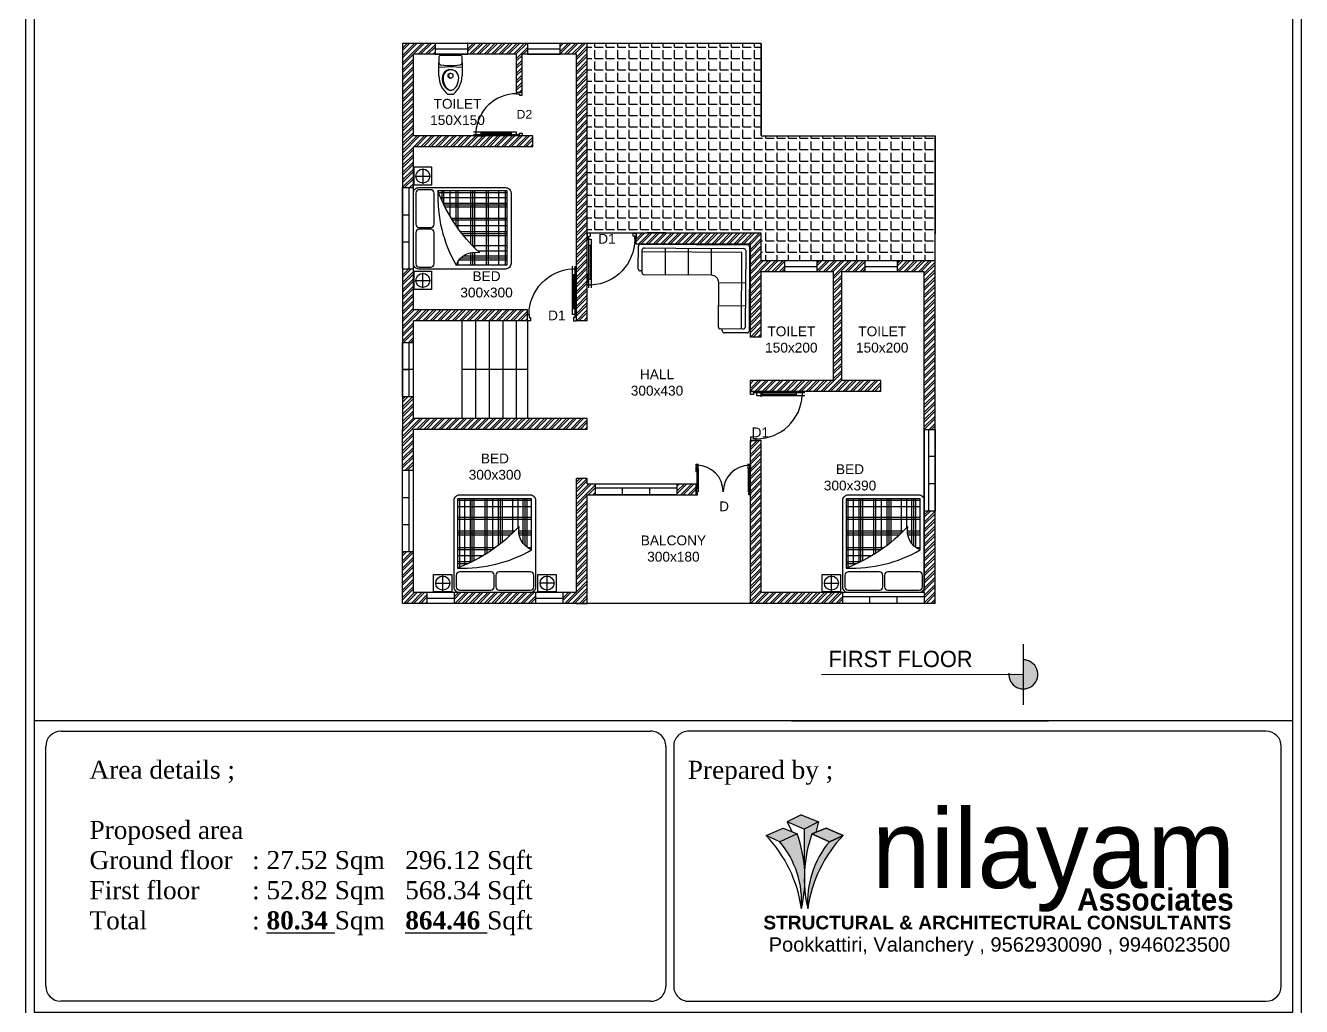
# Model space of a CAD drawing. Header units: millimetres. Extents: x 3220 to 17771, y -3925 to 7376.
# Drawn here: x 14459 to 16807, y 4082 to 5886 of the extents above; entities that cross this region are included whole.
import ezdxf

# ---------------------------------------------------------------- set-up
doc = ezdxf.new("R2010")
doc.units = ezdxf.units.MM
doc.header["$LTSCALE"] = 2
doc.layers.add('NETMANH', color=44, linetype='Continuous')
doc.layers.add('PLAN', color=10, linetype='Continuous')

# ---------------------------------------------------------------- blocks, each defined once
blk = doc.blocks.new('mb-di800')
blk.add_line((25, 850), (-8, 850))
for points in [[(25, 893), (25, 850)], [(25, 750), (65, 750), (65, 850), (25, 850), (25, 750)], [(65, 850), (65, 893)], [(25, 806), (3, 806), (3, 677)], [(25, 785), (8, 785), (8, 677), (3, 677)], [(25, 763), (25, 187)], [(65, 200), (65, 777)], [(65, 200), (25, 200), (25, 100), (65, 100), (65, 200)]]:
    blk.add_lwpolyline(points)
for points in [[(0, 0), (0, 100), (25, 100), (25, 50), (50, 50), (50, 0)], [(800, 0), (800, 100), (775, 100), (775, 50), (750, 50), (750, 0)]]:
    blk.add_lwpolyline(points, close=True)
at = {"layer": 'NETMANH', "linetype": 'Continuous'}
blk.add_line((45, 200), (45, 750), dxfattribs=at)
blk.add_arc((25, 100), 750, 0, 86.9428, dxfattribs=at)
blk = doc.blocks.new('mb-di2-1800')
for p, q in [((25, 975), (-25, 975)), ((25, 975), (25, 1025)), ((25, 924), (25, 896)), ((75, 975), (75, 1025)), ((75, 855), (75, 220)), ((1725, 975), (1725, 1025)), ((1725, 855), (1725, 220)), ((1775, 975), (1775, 1025)), ((1775, 975), (1825, 975)), ((1775, 924), (1775, 896))]:
    blk.add_line(p, q)
for points in [[(25, 924), (-3, 924), (-3, 755)], [(25, 896), (2, 896), (2, 755), (-3, 755)], [(25, 855), (75, 855), (75, 975), (25, 975), (25, 855)], [(25, 878), (25, 220)], [(1775, 855), (1725, 855), (1725, 975), (1775, 975), (1775, 855)], [(1775, 924), (1803, 924), (1803, 755)], [(1775, 896), (1798, 896), (1798, 755), (1803, 755)], [(1775, 878), (1775, 220)], [(25, 220), (75, 220), (75, 100), (25, 100), (25, 220)], [(1775, 220), (1725, 220), (1725, 100), (1775, 100), (1775, 220)]]:
    blk.add_lwpolyline(points)
for points in [[(50, 0), (50, 50), (25, 50), (25, 100), (0, 100), (0, 0)], [(1750, 0), (1750, 50), (1775, 50), (1775, 100), (1800, 100), (1800, 0)]]:
    blk.add_lwpolyline(points, close=True)
at = {"layer": 'NETMANH', "linetype": 'Continuous'}
for p, q in [((50, 220), (50, 855)), ((1750, 220), (1750, 855))]:
    blk.add_line(p, q, dxfattribs=at)
at = {"layer": 'NETMANH'}
for centre, start, end in [((25, 100), 0, 90), ((1775, 100), 90, 180)]:
    blk.add_arc(centre, 875, start, end, dxfattribs=at)
blk = doc.blocks.new('bo salon20')
for p, q in [((-3210, 1819), (-3210, 2487)), ((-3154, 2542), (-1096, 2542)), ((-3099, 1708), (-3099, 2376)), ((-3043, 2431), (-1207, 2431)), ((-1541, 2542), (-39, 2542)), ((-1541, 2431), (-151, 2431)), ((-95, 2376), (-95, 151)), ((16, 2487), (16, 39)), ((-3099, 1764), (-3154, 1764)), ((-1096, 1652), (-3043, 1652)), ((-874, 151), (-874, 1430)), ((-151, 95), (-818, 95)), ((-762, 39), (-762, 95)), ((-39, -16), (-707, -16))]:
    blk.add_line(p, q)
for centre, radius, start, end in [((-3154, 2487), 55.6, 90, 180), ((-3043, 2376), 55.6, 90, 180), ((-151, 2376), 55.6, 0, 90), ((-39, 2487), 55.6, 0, 90), ((-3154, 1819), 55.6, 180, 270), ((-3043, 1708), 55.6, 180, 270), ((-1096, 1430), 223, 0, 90), ((-818, 151), 55.6, 180, 270), ((-707, 39), 55.6, 180, 270), ((-151, 151), 55.6, 270, 0), ((-39, 39), 55.6, 270, 0)]:
    blk.add_arc(centre, radius, start, end)
at = {"layer": 'NETMANH'}
for p, q in [((-206, 2320), (-3099, 2320)), ((-2431, 2431), (-2431, 1652)), ((-1764, 2431), (-1764, 1652)), ((-1096, 2431), (-1096, 1652)), ((-206, 95), (-206, 2320)), ((-95, 1430), (-874, 1430)), ((-95, 762), (-874, 762))]:
    blk.add_line(p, q, dxfattribs=at)
blk = doc.blocks.new('nilayan new')
h = blk.add_hatch(color=256)
h.set_gradient(color1=(13, 97, 231), color2=(163, 196, 250), one_color=1, tint=0.81, name='HEMISPHERICAL')
h.paths.add_polyline_path([(-542.848, 296.148), (-543.052, 296.23), (-543.218, 296.149), (-543.018, 296.064)])
h.paths.add_polyline_path([(-543.016, 295.622, -0.006631), (-543.013, 295.58, -0.069334), (-542.927, 296.007), (-542.882, 296.026), (-542.848, 296.148), (-543.018, 296.064)])
h = blk.add_hatch(color=256)
h.set_gradient(color1=(171, 171, 160), color2=(233, 233, 231), one_color=1, tint=0.91)
h.paths.add_polyline_path([(-543.265, 296.076), (-543.464, 295.991), (-543.303, 295.916), (-543.099, 296.007)])
h.paths.add_polyline_path([(-543.099, 296.007), (-543.303, 295.916, -0.197043), (-543.05, 295.133, 0.041266), (-543.013, 295.39, -0.030102), (-543.013, 295.58, 0.069334)])
h.paths.add_polyline_path([(-542.927, 296.007), (-542.722, 295.916), (-542.561, 295.991), (-542.76, 296.076)])
h.paths.add_polyline_path([(-542.561, 295.991), (-542.722, 295.916, 0.197043), (-542.976, 295.133, -0.158169)])
for p, q in [((-543.052, 296.23), (-543.218, 296.149)), ((-543.018, 296.064), (-543.218, 296.149)), ((-543.218, 296.149), (-543.163, 296.034)), ((-543.052, 296.23), (-542.848, 296.148)), ((-542.848, 296.148), (-543.018, 296.064)), ((-542.848, 296.148), (-542.882, 296.026)), ((-543.464, 295.991), (-543.265, 296.076)), ((-543.303, 295.916), (-543.464, 295.991)), ((-543.099, 296.007), (-543.303, 295.916)), ((-543.265, 296.076), (-543.099, 296.007)), ((-543.018, 296.064), (-543.016, 295.622)), ((-542.76, 296.076), (-542.927, 296.007)), ((-542.927, 296.007), (-542.722, 295.916)), ((-542.561, 295.991), (-542.76, 296.076)), ((-542.722, 295.916), (-542.561, 295.991))]:
    blk.add_line(p, q)
for points in [[(-543.265, 296.076), (-543.099, 296.007), (-543.303, 295.916), (-543.464, 295.991), (-543.265, 296.076)], [(-542.76, 296.076), (-542.561, 295.991), (-542.722, 295.916), (-542.927, 296.007), (-542.76, 296.076)]]:
    blk.add_lwpolyline(points)
for centre, radius, start, end in [((-544.579, 294.922), 1.544, 7.8259, 43.7778), ((-544.588, 295.485), 1.579, 347.0994, 19.3132), ((-541.437, 295.485), 1.579, 160.6868, 192.9006), ((-541.446, 294.922), 1.544, 136.2222, 172.1741), ((-544.132, 295.215), 1.085, 355.6446, 40.2323), ((-541.893, 295.215), 1.085, 139.7677, 184.3554)]:
    blk.add_arc(centre, radius, start, end)
at = {"attachment_point": 1}
for s, width, insert, char_height in [('{\\fBauhaus|b0|i0|c0|p2;\\C5;nilayam}', 18.84828, (-542.225, 296.297), 0.92248), ('{\\fArial|b0|i0|c0|p34;Pookkattiri, Valanchery , 9562930090 , 9946023500}', 13.33237, (-543.433, 294.798), 0.168)]:
    blk.add_mtext_dynamic_manual_height_columns(s, width=width, gutter_width=1, heights=[0], dxfattribs=dict(at, insert=insert, char_height=char_height))
for s, insert, char_height, width in [('{\\fBauhaus|b1|i0|c0|p2;Associates}', (-539.823, 295.37), 0.25945, 11.05359), ('{\\fArial Greek|b1|i0|c0|p34;STRUCTURAL & ARCHITECTURAL CONSULTANTS}', (-543.495, 295.051), 0.16, 15.33754)]:
    blk.add_mtext(s, dxfattribs=dict(at, insert=insert, char_height=char_height, width=width))
blk = doc.blocks.new('g.doi1750x2100')
at = {"color": 44}
for p, q in [((-1285, -204), (-958, -204)), ((-1121, -40), (-1121, -367)), ((1285, -204), (958, -204)), ((1121, -40), (1121, -367)), ((764, -2018), (764, -542)), ((214, -2018), (214, -817)), ((253, -793), (803, -793)), ((451, -2018), (451, -683)), ((494, -2018), (494, -658)), ((494, -658), (803, -658)), ((530, -2018), (530, -645)), ((591, -616), (803, -616)), ((654, -2018), (654, -588)), ((-785, -964), (-706, -964)), ((-687, -2018), (-687, -977)), ((-645, -2018), (-645, -1013)), ((-602, -2018), (-602, -1062)), ((-159, -2018), (-159, -1081)), ((-116, -2018), (-116, -1047)), ((-74, -2018), (-74, -1014)), ((-5, -964), (803, -964)), ((51, -2018), (51, -921)), ((51, -921), (803, -921)), ((175, -2018), (175, -842)), ((-785, -1233), (-523, -1233)), ((-785, -1276), (-516, -1276)), ((-785, -1322), (-513, -1322)), ((-426, -1322), (803, -1322)), ((-379, -2018), (-379, -1276)), ((-379, -1276), (803, -1276)), ((-334, -1233), (803, -1233)), ((-785, -1574), (803, -1574)), ((-785, -1617), (803, -1617)), ((-492, -2018), (-492, -1390)), ((-785, -1840), (803, -1840)), ((-785, -1982), (803, -1982))]:
    blk.add_line(p, q, dxfattribs=at)
blk.add_line((-785, -921), (-784, -921))
for points in [[(-875, -117, -0.414214), (-758, 0), (758, 0, -0.414214), (875, -117), (875, -1983, -0.414214), (758, -2100), (-758, -2100, -0.414214), (-875, -1983)], [(-764, -52, 0.414214), (-835, -123), (-835, -373, 0.414214), (-764, -444), (-92, -444, 0.414214), (-21, -373), (-21, -123, 0.414214), (-92, -52)], [(86, -52, 0.414214), (15, -123), (15, -373, 0.414214), (86, -444), (758, -444, 0.414214), (829, -373), (829, -123, 0.414214), (758, -52)], [(-790, -919, -0.366781), (-523, -1423, -0.115738), (804, -527, 0.1416)]]:
    blk.add_lwpolyline(points, format="xyb", close=True)
for points in [[(-1318, -17), (-924, -17), (-924, -390), (-1318, -390)], [(924, -17), (1318, -17), (1318, -390), (924, -390)]]:
    blk.add_lwpolyline(points, close=True)
blk.add_lwpolyline([(-785, -916), (-785, -2018), (803, -2018), (803, -526)])
for centre in [(-1121, -204), (1121, -204)]:
    blk.add_circle(centre, 151)

msp = doc.modelspace()

# ---------------------------------------------------------------- hatches: boundary and pattern name
at = {"true_color": 0xf8991e}
h = msp.add_hatch(dxfattribs=at)
h.set_pattern_fill('ANSI32', color=30)
h.paths.add_polyline_path([(15382.7, 5363.2), (15172.7, 5363.2), (15172.7, 5438.2), (15152.7, 5438.2), (15152.7, 5303.2), (15172.7, 5303.2), (15172.7, 5343.2), (15382.7, 5343.2), (15382.7, 5354.4)])
h.paths.add_polyline_path([(15172.7, 5663.2), (15392.7, 5663.2), (15392.7, 5683.2), (15362.7, 5683.2), (15172.7, 5683.2), (15172.7, 5833.2), (15212.7, 5833.2), (15212.7, 5853.2), (15152.7, 5853.2), (15152.7, 5588.2), (15172.7, 5588.2)])
h.paths.add_polyline_path([(15382.7, 5853.2), (15272.7, 5853.2), (15272.7, 5833.2), (15362.7, 5833.2), (15362.7, 5763.2), (15372.7, 5763.2), (15372.7, 5833.2), (15382.7, 5833.2)], flags=17)
h.paths.add_polyline_path([(15855.7, 5453.2), (15812.7, 5453.2), (15812.7, 5504.2), (15582.7, 5504.2), (15582.7, 5492.9), (15582.7, 5484.2), (15792.7, 5484.2), (15792.7, 5374.2), (15792.7, 5313.2), (15812.7, 5313.2), (15812.7, 5373.2), (15812.7, 5433.2), (15855.7, 5433.2)])
h.paths.add_polyline_path([(16003.1, 5453.2), (15915.7, 5453.2), (15915.7, 5433.2), (15945.2, 5433.2), (15945.2, 5233.2), (15792.7, 5233.2), (15792.7, 5213.2), (15803.9, 5213.2), (16032.7, 5213.2), (16032.7, 5233.2), (15960.2, 5233.2), (15960.2, 5433.2), (16003.1, 5433.2)])
h.paths.add_polyline_path([(16132.7, 5453.2), (16063.1, 5453.2), (16063.1, 5433.2), (16112.7, 5433.2), (16112.7, 5253.2), (16112.7, 5203.2), (16112.7, 5143.2), (16132.7, 5143.2)])
h.paths.add_polyline_path([(16132.7, 4993.2), (16112.7, 4993.2), (16112.7, 4843.2), (16112.7, 4823.2), (16132.7, 4823.2)])
h.paths.add_polyline_path([(15962.7, 4843.2), (15812.7, 4843.2), (15812.7, 5123.2), (15792.7, 5123.2), (15792.7, 5074.5), (15792.9, 5074.5), (15792.9, 5065.1), (15792.7, 5043.2), (15792.7, 5023.2), (15792.7, 4823.2), (15962.7, 4823.2)])
h.paths.add_polyline_path([(15492.7, 4843.2), (15492.7, 5053.2), (15472.7, 5053.2), (15472.7, 4843.2), (15447.7, 4843.2), (15447.7, 4823.2), (15492.7, 4823.2)])
h.paths.add_polyline_path([(15197.7, 4843.2), (15172.7, 4843.2), (15172.7, 4918.2), (15152.7, 4918.2), (15152.7, 4823.2), (15197.7, 4823.2)])
h.paths.add_polyline_path([(15397.7, 4843.2), (15247.7, 4843.2), (15247.7, 4823.2), (15397.7, 4823.2)])
h.paths.add_polyline_path([(15172.7, 5143.2), (15492.7, 5143.2), (15492.7, 5163.2), (15172.7, 5163.2), (15172.7, 5203.2), (15152.7, 5203.2), (15152.7, 5143.2), (15152.7, 5068.2), (15172.7, 5068.2)])
h.paths.add_polyline_path([(15492.7, 5853.2), (15442.7, 5853.2), (15442.7, 5833.2), (15472.7, 5833.2), (15472.7, 5683.2), (15472.7, 5663.2), (15472.7, 5343.2), (15492.7, 5343.2), (15492.7, 5503.2), (15492.7, 5504.2)])
h.paths.add_polyline_path([(15692.7, 5043.2), (15657.7, 5043.2), (15657.7, 5023.2), (15692.7, 5023.2), (15692.7, 5028.7)])
h.paths.add_polyline_path([(15507.7, 5043.2), (15492.7, 5043.2), (15492.7, 5023.2), (15507.7, 5023.2)])
h.paths.add_polyline_path([(15357, 5706.1), (15393.5, 5706.1), (15393.5, 5739.1), (15357, 5739.1)], flags=9)
h.paths.add_polyline_path([(15270.1, 5041), (15375.5, 5041), (15375.5, 5108.2), (15270.1, 5108.2)], flags=9)
h.paths.add_polyline_path([(15981.7, 5274.5), (16087.2, 5274.5), (16087.2, 5341.7), (15981.7, 5341.7)], flags=9)
h.paths.add_polyline_path([(15928.8, 4698.7), (16253.8, 4698.7), (16253.8, 4743.7), (15928.8, 4743.7)], flags=9)
h.paths.add_polyline_path([(15912.2, 6012.5), (16277.2, 6012.5), (16277.2, 6057.5), (15912.2, 6057.5)], flags=9)
h.paths.add_polyline_path([(15668.4, 4480.8), (15946.7, 4480.8), (15946.7, 4551.8), (15668.4, 4551.8)], flags=25)
h.paths.add_polyline_path([(15668.4, 4480.8), (15946.7, 4480.8), (15946.7, 4551.8), (15668.4, 4551.8)], flags=25)
h.paths.add_polyline_path([(15517.1, 7158.2), (15558.3, 7158.2), (15558.3, 7195.2), (15517.1, 7195.2)], flags=9)
h.paths.add_polyline_path([(15194.4, 6994.4), (15231, 6994.4), (15231, 7027.3), (15194.4, 7027.3)], flags=9)
h.paths.add_polyline_path([(15509.5, 7064), (15546, 7064), (15546, 7097), (15509.5, 7097)], flags=9)
h.paths.add_polyline_path([(15198.3, 5693), (15308, 5693), (15308, 5760.1), (15198.3, 5760.1)], flags=25)
h.paths.add_polyline_path([(15585.7, 4890), (15714.9, 4890), (15714.9, 4957.1), (15585.7, 4957.1)], flags=9)
h.paths.add_polyline_path([(15568.3, 5195.7), (15673.8, 5195.7), (15673.8, 5262.9), (15568.3, 5262.9)], flags=9)
h.paths.add_polyline_path([(15814.5, 5274.5), (15920, 5274.5), (15920, 5341.7), (15814.5, 5341.7)], flags=25)
h.paths.add_polyline_path([(15923.3, 5021.2), (16028.8, 5021.2), (16028.8, 5088.4), (15923.3, 5088.4)], flags=9)
h.paths.add_polyline_path([(15254.7, 5376.2), (15360.2, 5376.2), (15360.2, 5443.4), (15254.7, 5443.4)], flags=9)
h.paths.add_polyline_path([(15198.3, 7042.5), (15308, 7042.5), (15308, 7109.7), (15198.3, 7109.7)], flags=9)
h.paths.add_polyline_path([(15358.3, 7063.2), (15468, 7063.2), (15468, 7130.4), (15358.3, 7130.4)], flags=9)
h.paths.add_polyline_path([(15586.4, 6988.6), (15705.7, 6988.6), (15705.7, 7055.8), (15586.4, 7055.8)], flags=9)
h.paths.add_polyline_path([(15294.2, 6898.1), (15403.8, 6898.1), (15403.8, 6965.3), (15294.2, 6965.3)], flags=9)
h.paths.add_polyline_path([(15272.7, 6293.2), (15378.2, 6293.2), (15378.2, 6360.4), (15272.7, 6360.4)], flags=9)
h.paths.add_polyline_path([(15750.6, 6213.5), (15858.8, 6213.5), (15858.8, 6280.6), (15750.6, 6280.6)], flags=9)
h.paths.add_polyline_path([(15545.8, 6709), (15735, 6709), (15735, 6776.2), (15545.8, 6776.2)], flags=9)
h.paths.add_polyline_path([(15923.5, 6824.9), (16028.9, 6824.9), (16028.9, 6892.1), (15923.5, 6892.1)], flags=9)
h.paths.add_polyline_path([(15839.3, 6504.5), (16024.4, 6504.5), (16024.4, 6571.6), (15839.3, 6571.6)], flags=9)
h.paths.add_polyline_path([(15728.7, 4983), (15755.9, 4983), (15755.9, 5020.1), (15728.7, 5020.1)], flags=9)
h.paths.add_polyline_path([(15844, 6331.2), (15871.2, 6331.2), (15871.2, 6368.3), (15844, 6368.3)], flags=9)
h.paths.add_polyline_path([(15524, 6331.2), (15551.2, 6331.2), (15551.2, 6368.3), (15524, 6368.3)], flags=9)
h.paths.add_polyline_path([(15512.9, 5475.1), (15554, 5475.1), (15554, 5512.2), (15512.9, 5512.2)], flags=9)
h.paths.add_polyline_path([(15788.5, 5119), (15829.7, 5119), (15829.7, 5156.1), (15788.5, 5156.1)], flags=9)
h.paths.add_polyline_path([(15414, 5334.1), (15455.2, 5334.1), (15455.2, 5371.2), (15414, 5371.2)], flags=9)
h.paths.add_polyline_path([(15479.7, 6732.2), (15520.8, 6732.2), (15520.8, 6769.3), (15479.7, 6769.3)], flags=9)
h.paths.add_polyline_path([(15414, 6471.1), (15455.2, 6471.1), (15455.2, 6508.2), (15414, 6508.2)], flags=9)
h.paths.add_polyline_path([(14566.9, 4200.7), (15385.3, 4200.7), (15385.3, 4552), (14566.9, 4552)], flags=9)
h = msp.add_hatch(dxfattribs=at)
h.set_pattern_fill('ANSI32', color=30)
h.set_pattern_definition([(45, (4445.67, 0), (-6.735192, 6.735192), []), (45, (4450.16, 0), (-6.735192, 6.735192), [])])
h.paths.add_polyline_path([(15247.7, 6179.8), (15172.7, 6179.8), (15172.7, 6254.8), (15152.7, 6254.8), (15152.7, 6159.8), (15247.7, 6159.8)])
h.paths.add_polyline_path([(15492.7, 6359.8), (15492.7, 6499.8), (15472.7, 6499.8), (15472.7, 6179.8), (15397.7, 6179.8), (15397.7, 6159.8), (15492.7, 6159.8)])
h.paths.add_polyline_path([(16132.7, 6458.6), (16112.7, 6458.6), (16112.7, 6379.8), (16097.7, 6379.8), (16097.7, 6359.8), (16132.7, 6359.8)])
h.paths.add_polyline_path([(15947.7, 6379.8), (15912.7, 6379.8), (15912.7, 6359.8), (15947.7, 6359.8)])
h.paths.add_polyline_path([(15812.7, 6379.8), (15812.7, 6401.7), (15812.5, 6401.7), (15812.5, 6411.1), (15812.7, 6451.2), (15792.7, 6451.2), (15792.7, 6379.8), (15777.7, 6379.8), (15777.7, 6359.8), (15812.7, 6359.8), (15812.7, 6365.3)])
h.paths.add_polyline_path([(15812.7, 6571.2), (15792.8, 6571.2), (15792.7, 6560.9), (15792.7, 6551.2), (15812.7, 6551.2)])
h.paths.add_polyline_path([(15812.7, 6541.2), (15792.7, 6541.2), (15792.7, 6521.2), (15812.7, 6521.2)])
h.paths.add_polyline_path([(15812.7, 6511.2), (15792.7, 6511.2), (15792.7, 6491.2), (15812.7, 6491.2)])
h.paths.add_polyline_path([(15812.7, 6699.8), (15792.7, 6699.8), (15792.7, 6599.8), (15792.7, 6581.2), (15812.7, 6581.2), (15812.7, 6599.8)])
h.paths.add_polyline_path([(16132.7, 7019.8), (15812.7, 7019.8), (15792.7, 7019.8), (15792.7, 6940.8), (15812.7, 6940.8), (15812.7, 6999.8), (15834.7, 6999.8), (15837.1, 7000, -0.045361), (15840.2, 7000.3, -0.060721), (15844.3, 6999.8), (16112.7, 6999.8), (16112.7, 6699.8), (15912.7, 6699.8), (15912.7, 6679.8), (16112.7, 6679.8), (16112.7, 6608.6), (16132.7, 6608.6)])
h.paths.add_polyline_path([(15812.7, 6481.2), (15792.7, 6481.2), (15792.7, 6461.2), (15812.7, 6461.2)])
h.paths.add_polyline_path([(15492.7, 7019.8), (15482.7, 7019.8), (15482.7, 7022.3), (15472.7, 7022.3), (15416.4, 7022.3), (15414.2, 7022.3), (15414.2, 7020.6), (15425, 7020.6), (15472.7, 7019.8), (15332.7, 7019.8), (15332.7, 7169.8), (15382.7, 7169.8), (15382.7, 7189.8), (15272.7, 7189.8), (15272.7, 7169.8), (15312.7, 7169.8), (15312.7, 7019.8), (15252.7, 7019.8), (15252.7, 6999.8), (15472.7, 6999.8), (15472.7, 6789.8), (15492.7, 6789.8), (15492.7, 6819.8), (15812.7, 6819.8), (15812.7, 6840.8), (15492.7, 6840.8)])
h.paths.add_polyline_path([(15212.7, 7189.8), (15152.7, 7189.8), (15152.7, 6924.8), (15172.7, 6924.8), (15172.7, 6999.8), (15172.7, 7009.8), (15172.7, 7169.8), (15212.7, 7169.8)])
h.paths.add_polyline_path([(15492.7, 7169.8), (15492.7, 7189.8), (15442.7, 7189.8), (15442.7, 7169.8), (15472.7, 7169.8), (15472.7, 7099.8), (15492.7, 7099.8)], flags=17)
h.paths.add_polyline_path([(15492.7, 6699.8), (15481.4, 6699.8), (15172.7, 6699.8), (15172.7, 6774.8), (15152.7, 6774.8), (15152.7, 6639.8), (15172.7, 6639.8), (15172.7, 6679.8), (15492.7, 6679.8)])
h.paths.add_polyline_path([(15172.7, 6479.8), (15382.7, 6479.8), (15382.7, 6499.8), (15172.7, 6499.8), (15172.7, 6539.8), (15152.7, 6539.8), (15152.7, 6404.8), (15172.7, 6404.8)])
h.paths.add_polyline_path([(15517.1, 7158.2), (15558.3, 7158.2), (15558.3, 7195.2), (15517.1, 7195.2)], flags=9)
h.paths.add_polyline_path([(15194.4, 6994.4), (15231, 6994.4), (15231, 7027.3), (15194.4, 7027.3)], flags=9)
h.paths.add_polyline_path([(15509.5, 7064), (15546, 7064), (15546, 7097), (15509.5, 7097)], flags=25)
h.paths.add_polyline_path([(15492.8, 5770.8), (15529.4, 5770.8), (15529.4, 5803.8), (15492.8, 5803.8)], flags=9)
h.paths.add_polyline_path([(15206.1, 5657.8), (15242.7, 5657.8), (15242.7, 5690.7), (15206.1, 5690.7)], flags=9)
h.paths.add_polyline_path([(15210, 5693), (15319.7, 5693), (15319.7, 5760.1), (15210, 5760.1)], flags=9)
h.paths.add_polyline_path([(15370, 5693), (15479.7, 5693), (15479.7, 5760.1), (15370, 5760.1)], flags=9)
h.paths.add_polyline_path([(15597.4, 4890), (15726.6, 4890), (15726.6, 4957.1), (15597.4, 4957.1)], flags=9)
h.paths.add_polyline_path([(15580, 5195.7), (15685.5, 5195.7), (15685.5, 5262.9), (15580, 5262.9)], flags=9)
h.paths.add_polyline_path([(15826.2, 5244.5), (15931.7, 5244.5), (15931.7, 5311.7), (15826.2, 5311.7)], flags=9)
h.paths.add_polyline_path([(15935, 5021.2), (16040.5, 5021.2), (16040.5, 5088.4), (15935, 5088.4)], flags=9)
h.paths.add_polyline_path([(15605.8, 5535.3), (15711.3, 5535.3), (15711.3, 5602.5), (15605.8, 5602.5)], flags=9)
h.paths.add_polyline_path([(15266.4, 5376.2), (15371.8, 5376.2), (15371.8, 5443.4), (15266.4, 5443.4)], flags=9)
h.paths.add_polyline_path([(15198.3, 7042.5), (15308, 7042.5), (15308, 7109.7), (15198.3, 7109.7)], flags=9)
h.paths.add_polyline_path([(15358.3, 7063.2), (15468, 7063.2), (15468, 7130.4), (15358.3, 7130.4)], flags=25)
h.paths.add_polyline_path([(15586.4, 6988.6), (15705.7, 6988.6), (15705.7, 7055.8), (15586.4, 7055.8)], flags=25)
h.paths.add_polyline_path([(15294.2, 6898.1), (15403.8, 6898.1), (15403.8, 6965.3), (15294.2, 6965.3)], flags=25)
h.paths.add_polyline_path([(15272.7, 6293.2), (15378.2, 6293.2), (15378.2, 6360.4), (15272.7, 6360.4)], flags=9)
h.paths.add_polyline_path([(15750.6, 6213.5), (15858.8, 6213.5), (15858.8, 6280.6), (15750.6, 6280.6)], flags=9)
h.paths.add_polyline_path([(15545.8, 6709), (15735, 6709), (15735, 6776.2), (15545.8, 6776.2)], flags=9)
h.paths.add_polyline_path([(15923.5, 6824.9), (16028.9, 6824.9), (16028.9, 6892.1), (15923.5, 6892.1)], flags=25)
h.paths.add_polyline_path([(15839.3, 6504.5), (16024.4, 6504.5), (16024.4, 6571.6), (15839.3, 6571.6)], flags=9)
h.paths.add_polyline_path([(15740.4, 4983), (15767.6, 4983), (15767.6, 5020.1), (15740.4, 5020.1)], flags=9)
h.paths.add_polyline_path([(15844, 6331.2), (15871.2, 6331.2), (15871.2, 6368.3), (15844, 6368.3)], flags=9)
h.paths.add_polyline_path([(15524, 6331.2), (15551.2, 6331.2), (15551.2, 6368.3), (15524, 6368.3)], flags=9)
h.paths.add_polyline_path([(15524.6, 5464.1), (15565.7, 5464.1), (15565.7, 5501.2), (15524.6, 5501.2)], flags=9)
h.paths.add_polyline_path([(15800.2, 5119), (15841.4, 5119), (15841.4, 5156.1), (15800.2, 5156.1)], flags=9)
h.paths.add_polyline_path([(15425.7, 5334.1), (15466.9, 5334.1), (15466.9, 5371.2), (15425.7, 5371.2)], flags=9)
h.paths.add_polyline_path([(15479.7, 6732.2), (15520.8, 6732.2), (15520.8, 6769.3), (15479.7, 6769.3)], flags=9)
h.paths.add_polyline_path([(15414, 6471.1), (15455.2, 6471.1), (15455.2, 6508.2), (15414, 6508.2)], flags=9)
h.paths.add_polyline_path([(15610.8, 4457.5), (15945, 4457.5), (15945, 4542.7), (15610.8, 4542.7)], flags=25)
h.paths.add_polyline_path([(15610.8, 4457.5), (15945, 4457.5), (15945, 4542.7), (15610.8, 4542.7)], flags=25)
at = {"true_color": 0xffffff}
h = msp.add_hatch(dxfattribs=at)
h.set_pattern_fill('ANGLE', scale=3)
h.set_pattern_definition([(0, (0, 0), (0, 20.955), [15.24, -5.715]), (90, (0, 0), (-20.955, 1e-15), [15.24, -5.715])])
h.paths.add_polyline_path([(16132.7, 5683.2), (15812.7, 5683.2), (15812.7, 5853.2), (15492.7, 5853.2), (15492.7, 5504.2), (15812.7, 5504.2), (15812.7, 5503.2), (15812.7, 5453.2), (16132.7, 5453.2)])
h.paths.add_polyline_path([(15481.1, 5770.8), (15517.7, 5770.8), (15517.7, 5803.8), (15481.1, 5803.8)], flags=9)
h = msp.add_hatch(color=256)
h.dxf.hatch_style = 1
h.paths.add_polyline_path([(16294.8, 4719.6), (16294.8, 4694.3), (16321.5, 4694.3, 0.397337)])
h.paths.add_polyline_path([(16321.6, 4692.8, 0.014491), (16321.5, 4694.3), (16294.8, 4694.3), (16294.8, 4666, 0.414214)])
h.paths.add_polyline_path([(16294.8, 4694.3), (16268.1, 4694.3, 0.014491), (16268.1, 4692.8, 0.414214), (16294.8, 4666)])

# ---------------------------------------------------------------- linework, layer by layer
for p, q in [((15812.7, 5853.2), (15152.7, 5853.2)), ((15152.7, 5853.2), (15152.7, 5143.2)), ((15272.7, 5853.2), (15212.7, 5853.2)), ((15212.7, 5853.2), (15212.7, 5833.2)), ((15272.7, 5833.2), (15272.7, 5853.2)), ((15442.7, 5853.2), (15382.7, 5853.2)), ((15382.7, 5853.2), (15382.7, 5833.2)), ((15442.7, 5833.2), (15442.7, 5853.2)), ((15492.7, 5503.2), (15492.7, 5853.2)), ((15812.7, 5853.2), (15812.7, 5683.2)), ((15812.7, 5683.2), (15812.7, 5853.2)), ((15362.7, 5833.2), (15172.7, 5833.2)), ((15172.7, 5683.2), (15172.7, 5833.2)), ((15212.7, 5843.2), (15272.7, 5843.2)), ((15212.7, 5833.2), (15272.7, 5833.2)), ((15362.7, 5833.2), (15332.7, 5833.2)), ((15362.7, 5763.2), (15362.7, 5833.2)), ((15472.7, 5833.2), (15372.7, 5833.2)), ((15372.7, 5763.2), (15372.7, 5833.2)), ((15382.7, 5843.2), (15442.7, 5843.2)), ((15382.7, 5833.2), (15442.7, 5833.2)), ((15472.7, 5683.2), (15472.7, 5833.2)), ((15219.8, 5793.8), (15219.8, 5817.6)), ((15222.9, 5814.1), (15229, 5813.4)), ((15252.9, 5813.4), (15259.1, 5814.1)), ((15262.2, 5817.6), (15262.2, 5793.8)), ((15246, 5759.4), (15235.9, 5759.4)), ((15372.7, 5763.2), (15362.7, 5763.2)), ((15312.7, 5683.2), (15172.7, 5683.2)), ((15362.7, 5683.2), (15172.7, 5683.2)), ((15392.7, 5683.2), (15362.7, 5683.2)), ((15392.7, 5663.2), (15392.7, 5683.2)), ((15472.7, 5663.2), (15472.7, 5683.2)), ((15812.7, 5683.2), (16132.7, 5683.2)), ((16132.7, 4823.2), (16132.7, 5683.2)), ((16132.7, 5683.2), (16132.7, 5503.2)), ((15392.7, 5663.2), (15172.7, 5663.2)), ((15172.7, 5363.2), (15172.7, 5663.2)), ((15472.7, 5343.2), (15472.7, 5663.2)), ((15152.7, 5438.2), (15152.7, 5588.2)), ((15152.7, 5588.2), (15172.7, 5588.2)), ((15164.7, 5438.2), (15164.7, 5588.2)), ((15172.7, 5438.2), (15172.7, 5588.2)), ((15152.7, 5538.2), (15164.7, 5538.2)), ((15812.7, 5504.2), (15492.7, 5504.2)), ((15812.7, 5504.2), (15492.7, 5504.2)), ((15492.7, 5343.2), (15492.7, 5503.2)), ((15582.7, 5484.2), (15582.7, 5504.2)), ((15792.7, 5504.2), (15582.7, 5504.2)), ((15603, 5505.6), (15636.7, 5505.6)), ((15812.7, 5503.2), (15812.7, 5504.2)), ((15812.7, 5453.2), (15812.7, 5503.2)), ((15152.7, 5488.2), (15164.7, 5488.2)), ((15792.7, 5484.2), (15582.7, 5484.2)), ((15792.7, 5374.2), (15792.7, 5484.2)), ((16132.7, 5453.2), (15812.7, 5453.2)), ((15855.7, 5453.2), (15855.7, 5433.2)), ((15915.7, 5433.2), (15915.7, 5453.2)), ((16003.1, 5453.2), (16003.1, 5433.2)), ((16063.1, 5433.2), (16063.1, 5453.2)), ((15172.7, 5438.2), (15152.7, 5438.2)), ((15792.7, 5313.2), (15792.7, 5433.2)), ((15812.7, 5338.7), (15812.7, 5433.2)), ((15945.2, 5433.2), (15812.7, 5433.2)), ((15855.7, 5443.2), (15915.7, 5443.2)), ((15945.2, 5433.2), (15945.2, 5233.2)), ((16112.7, 5433.2), (15960.2, 5433.2)), ((15960.2, 5433.2), (15960.2, 5233.2)), ((16003.1, 5443.2), (16063.1, 5443.2)), ((16112.7, 5253.2), (16112.7, 5433.2)), ((15382.7, 5363.2), (15172.7, 5363.2)), ((15382.7, 5343.2), (15382.7, 5363.2)), ((15812.7, 5313.2), (15812.7, 5373.2)), ((15172.7, 5163.2), (15172.7, 5343.2)), ((15382.7, 5343.2), (15172.7, 5343.2)), ((15172.7, 5163.2), (15172.7, 5343.2)), ((15262.7, 5163.2), (15262.7, 5343.2)), ((15287.7, 5163.2), (15287.7, 5343.2)), ((15312.7, 5163.2), (15312.7, 5343.2)), ((15337.7, 5163.2), (15337.7, 5343.2)), ((15362.7, 5163.2), (15362.7, 5343.2)), ((15382.7, 5343.2), (15382.7, 5163.2)), ((15492.7, 5343.2), (15472.7, 5343.2)), ((15812.7, 5313.2), (15792.7, 5313.2)), ((15152.7, 5203.2), (15152.7, 5303.2)), ((15152.7, 5303.2), (15172.7, 5303.2)), ((15164.7, 5203.2), (15164.7, 5303.2)), ((15172.7, 5203.2), (15172.7, 5303.2)), ((15172.7, 5253.2), (15152.7, 5253.2)), ((15152.7, 5253.2), (15164.7, 5253.2)), ((15382.7, 5253.2), (15262.7, 5253.2)), ((16112.7, 4843.2), (16112.7, 5253.2)), ((16112.7, 5203.2), (16112.7, 5253.2)), ((15792.7, 5207.6), (15792.7, 5233.2)), ((15945.2, 5233.2), (15792.7, 5233.2)), ((16032.7, 5213.2), (15792.7, 5213.2)), ((15812.7, 5203.2), (15812.7, 5213.2)), ((16032.7, 5233.2), (15960.2, 5233.2)), ((16032.7, 5213.2), (16032.7, 5233.2)), ((15172.7, 5203.2), (15152.7, 5203.2)), ((16112.7, 4843.2), (16112.7, 5183.2)), ((15152.7, 4823.2), (15152.7, 5143.2)), ((15492.7, 5163.2), (15172.7, 5163.2)), ((15492.7, 5143.2), (15172.7, 5143.2)), ((15172.7, 4843.2), (15172.7, 5143.2)), ((15492.7, 5143.2), (15492.7, 5163.2)), ((16112.7, 5143.2), (16112.7, 4993.2)), ((16112.7, 5143.2), (16132.7, 5143.2)), ((16120.7, 5143.2), (16120.7, 4993.2)), ((16132.7, 5143.2), (16132.7, 4993.2)), ((15812.7, 5123.2), (15792.7, 5123.2)), ((15792.7, 5043.2), (15792.7, 5122.8)), ((15812.7, 4843.2), (15812.7, 5122.8)), ((16132.7, 5093.2), (16120.7, 5093.2)), ((15152.7, 4918.2), (15152.7, 5068.2)), ((15152.7, 5068.2), (15172.7, 5068.2)), ((15164.7, 4918.2), (15164.7, 5068.2)), ((15172.7, 4918.2), (15172.7, 5068.2)), ((15472.7, 4843.2), (15472.7, 5053.2)), ((15492.7, 5053.2), (15472.7, 5053.2)), ((15492.7, 5043.2), (15492.7, 5053.2)), ((15492.7, 5043.2), (15492.7, 5053.2)), ((15492.7, 5043.2), (15692.7, 5043.2)), ((15507.7, 5023.2), (15507.7, 5043.2)), ((15657.7, 5035.2), (15507.7, 5035.2)), ((15557.7, 5023.2), (15557.7, 5035.2)), ((15607.7, 5023.2), (15607.7, 5035.2)), ((15657.7, 5043.2), (15657.7, 5023.2)), ((15692.7, 5023.2), (15692.7, 5043.2)), ((15792.7, 5023.2), (15792.7, 5043.2)), ((16132.7, 5043.2), (16120.7, 5043.2)), ((15152.7, 5018.2), (15164.7, 5018.2)), ((15492.7, 5023.2), (15692.7, 5023.2)), ((15492.7, 4823.2), (15492.7, 5023.2)), ((15657.7, 5023.2), (15507.7, 5023.2)), ((15792.7, 4823.2), (15792.7, 5023.2)), ((16132.7, 4993.2), (16112.7, 4993.2)), ((15152.7, 4968.2), (15164.7, 4968.2)), ((15172.7, 4918.2), (15152.7, 4918.2)), ((16104.9, 4922), (16104.8, 4922)), ((15472.7, 4843.2), (15172.7, 4843.2)), ((15197.7, 4843.2), (15197.7, 4823.2)), ((15247.7, 4843.2), (15247.7, 4823.2)), ((15397.7, 4843.2), (15397.7, 4823.2)), ((15447.7, 4843.2), (15447.7, 4823.2)), ((16112.7, 4843.2), (15812.7, 4843.2)), ((16112.7, 4843.2), (15962.7, 4843.2)), ((15962.7, 4823.2), (15962.7, 4843.2)), ((16112.7, 4843.2), (16112.7, 4823.2)), ((16132.7, 4823.2), (15152.7, 4823.2)), ((15197.7, 4833.2), (15247.7, 4833.2)), ((15397.7, 4833.2), (15447.7, 4833.2)), ((16037.7, 4823.2), (15887.7, 4823.2)), ((16112.7, 4835.2), (15962.7, 4835.2)), ((16012.7, 4823.2), (16012.7, 4835.2)), ((16062.7, 4823.2), (16062.7, 4835.2)), ((16294.8, 4748.6), (16294.8, 4637)), ((16294.8, 4692.8), (15923.3, 4691.7)), ((15868.6, 4607.4), (16341, 4607.4)), ((14524.3, 4588.2), (14947.2, 4588.2)), ((14923.2, 4588.2), (15609.1, 4588.2)), ((16741.5, 4588.2), (15679.6, 4588.2)), ((14496.4, 4490.8), (14496.4, 4560.2)), ((15637.1, 4560.2), (15637.1, 4490.8)), ((15651.6, 4560.2), (15651.6, 4490.8)), ((16769.4, 4490.8), (16769.4, 4560.2)), ((14496.4, 4119.5), (14496.4, 4490.8)), ((15637.1, 4490.8), (15637.1, 4119.5)), ((15651.6, 4490.8), (15651.6, 4119.5)), ((16769.4, 4119.5), (16769.4, 4490.8)), ((14947.2, 4091.6), (14524.3, 4091.6)), ((15609.1, 4091.6), (14947.2, 4091.6)), ((15679.6, 4091.6), (16741.5, 4091.6))]:
    msp.add_line(p, q)
at = {"color": 44}
for p, q in [((16104.9, 5012.8), (15969, 5012.8)), ((16104.9, 5000.7), (15969, 5000.7)), ((15972.3, 5015.8), (15972.3, 4889.6)), ((15981.8, 5015.8), (15981.8, 4893.5)), ((15992.4, 5015.8), (15992.4, 4898.3)), ((15995.4, 5015.8), (15995.4, 4899.5)), ((15999.1, 5015.8), (15999.1, 4901.7)), ((16019.4, 5015.8), (16019.4, 4913.1)), ((16022.7, 5015.8), (16022.7, 4915.2)), ((16033.4, 5015.8), (16033.4, 4922)), ((16044, 5015.8), (16044, 4930)), ((16047.6, 5015.8), (16047.6, 4932.8)), ((16051.3, 5015.8), (16051.3, 4935.7)), ((16070.1, 5015.8), (16070.1, 4952.3)), ((16079.8, 5015.8), (16079.8, 4962.1)), ((16089.2, 5015.8), (16089.2, 4934)), ((16092.9, 5015.8), (16092.9, 4929.9)), ((16096.5, 5015.8), (16096.5, 4926.7)), ((16104.9, 4981.5), (15969, 4981.5)), ((16104.9, 4977.9), (15969, 4977.9)), ((16074.1, 4956.3), (15969, 4956.3)), ((16104.9, 4956.3), (16081.6, 4956.3)), ((16070.1, 4952.4), (15969, 4952.4)), ((16066.3, 4948.7), (15969, 4948.7)), ((16104.9, 4952.4), (16081.8, 4952.4)), ((16104.9, 4948.7), (16082.4, 4948.7)), ((16038.1, 4925.6), (15969, 4925.6)), ((16033.4, 4922), (15969, 4922)), ((16016, 4911), (15969, 4911)), ((16104.9, 4925.6), (16098.1, 4925.6)), ((15995.4, 4899.5), (15969, 4899.5)), ((15987.1, 4895.9), (15969, 4895.9)), ((15927.8, 4860.6), (15955.7, 4860.6)), ((15941.8, 4846.6), (15941.8, 4874.6))]:
    msp.add_line(p, q, dxfattribs=at)
for points in [[(15259.1, 5814.1, 0.379919), (15262.2, 5817.6), (15262.2, 5828.6, 0.414214), (15259.7, 5831.1), (15222.3, 5831.1, 0.414214), (15219.8, 5828.6), (15219.8, 5817.6, 0.379919), (15222.9, 5814.1)], [(15256.1, 5789, 1.051391), (15225.8, 5789, 0.060335), (15227.1, 5780.7)], [(15227.3, 5789, 0.060335), (15228.6, 5780.7, 0.081386), (15232, 5773.4, 0.106971), (15237.4, 5768.4)], [(15246.1, 5768.4, 0.106971), (15251.4, 5773.4, 0.081386), (15254.8, 5780.7, 0.060335), (15256.1, 5789)], [(15235.9, 5768.4, 0.136416), (15241, 5767, 0.136416), (15246.1, 5768.4)]]:
    msp.add_lwpolyline(points, format="xyb")
for points in [[(15219.8, 5809.4), (15241, 5810.9), (15262.2, 5809.4)], [(16104.9, 4921.6), (16104.9, 5015.8), (15969, 5015.8), (15969, 4888.2)], [(15472.7, 4823.2), (15492.7, 4823.2), (15492.7, 4843.2)]]:
    msp.add_lwpolyline(points)
for points in [[(16112.6, 4853.2, -0.414214), (16102.6, 4843.2), (15972.8, 4843.2, -0.414214), (15962.8, 4853.2), (15962.8, 5012.9, -0.414214), (15972.8, 5022.9), (16102.6, 5022.9, -0.414214), (16112.6, 5012.9)], [(16105.3, 4921.8, -0.366781), (16082.4, 4964.9, -0.115738), (15968.9, 4888.2, 0.1416)], [(16030.3, 4847.6, 0.414214), (16036.4, 4853.7), (16036.4, 4875.1, 0.414214), (16030.3, 4881.1), (15972.8, 4881.1, 0.414214), (15966.7, 4875.1), (15966.7, 4853.7, 0.414214), (15972.8, 4847.6)], [(16103.1, 4847.6, 0.414214), (16109.2, 4853.7), (16109.2, 4875.1, 0.414214), (16103.1, 4881.1), (16045.6, 4881.1, 0.414214), (16039.5, 4875.1), (16039.5, 4853.7, 0.414214), (16045.6, 4847.6)]]:
    msp.add_lwpolyline(points, format="xyb", close=True)
msp.add_lwpolyline([(15958.6, 4844.6), (15924.9, 4844.6), (15924.9, 4876.6), (15958.6, 4876.6)], close=True)
for centre, radius in [((15241, 5793.8), 4.55), ((15941.8, 4860.6), 12.9)]:
    msp.add_circle(centre, radius)
for centre, radius, start, end in [((15242.5, 5789.7), 15.2, 92.8613, 182.8701), ((15241, 5913.7), 101.1, 263.211, 276.789), ((15242, 5793.8), 4.55, 96.3794, 263.6206), ((15265.3, 5794.2), 45.5, 180.5512, 229.851), ((15251, 5787.5), 24.8, 195.8931, 214.5044), ((15216.7, 5794.2), 45.5, 310.149, 359.4488), ((15244.8, 5783.3), 17.4, 214.5044, 238.9274), ((15242.5, 5776.8), 9.88, 238.9274, 265.5985), ((16294.8, 4692.8), 26.8, 174.9616, 90), ((14524.3, 4560.2), 27.9, 90, 180), ((15609.7, 4560.8), 27.4, 358.8163, 91.1837), ((15679, 4560.8), 27.4, 88.8163, 181.1837), ((16741.5, 4560.2), 27.9, 0, 90), ((14524.3, 4119.5), 27.9, 180, 270), ((15609.7, 4119), 27.4, 268.8163, 1.1837), ((15679, 4119), 27.4, 178.8163, 271.1837), ((16741.5, 4119.5), 27.9, 270, 0)]:
    msp.add_arc(centre, radius, start, end)
at = {"layer": 'PLAN', "color": 0}
msp.add_line((14475.2, 4608.2), (16790.6, 4608.2), dxfattribs=at)
for points in [[(16806.6, 7375.6), (14459.2, 7375.6), (14459.2, 4055.8), (16806.6, 4055.8)], [(16790.6, 7359.7), (14475.2, 7359.7), (14475.2, 4071.8), (16790.6, 4071.8)]]:
    msp.add_lwpolyline(points, close=True, dxfattribs=at)

# ---------------------------------------------------------------- block references
for name, p, xscale, yscale, zscale, rotation in [('mb-di800', (15372.7, 5683.2), 0.09999999999999999, 0.09999999999999999, 0.09999999999999999, 90), ('g.doi1750x2100', (15172.7, 5513.2), 0.08556621133694017, 0.08556621133694017, 0.08556621133694017, 89.99999999999993), ('mb-di800', (15492.7, 5504.2), -0.1125, 0.1125, 0.1125, 180), ('bo salon20', (15789.2, 5321.7), 0.06335550000000002, 0.06335550000000002, 0.06335550000000002, 359.6246471132006), ('mb-di800', (15792.7, 5213.2), 0.1125, 0.1125, 0.1125, 270), ('g.doi1750x2100', (15322.7, 4843.2), 0.08556621133694017, 0.08556621133694017, 0.08556621133694017, 179.9999999999999)]:
    msp.add_blockref(name, p, dxfattribs=dict(xscale=xscale, yscale=yscale, zscale=zscale, rotation=rotation))
for name, p, xscale, yscale, zscale in [('mb-di800', (15472.7, 5343.2), -0.1125, 0.1125, 0.1125), ('mb-di2-1800', (15692.7, 5023.2), 0.05555555555555376, 0.05555555555555376, 0.05555555555555376), ('nilayan new', (101255.8, -42134), 157.2032190115282, 157.2032190115282, 157.2032190115282)]:
    msp.add_blockref(name, p, dxfattribs=dict(xscale=xscale, yscale=yscale, zscale=zscale))

# ---------------------------------------------------------------- texts
for s, width, insert, char_height, attachment_point in [('\\pxqc;{\\fArial|b0|i0|c0|p34;TOILET\\P150X150}', 202.485, (15152.7, 5751.2), 18, 1), ('{\\fArial|b0|i0|c0|p34;D2}', 47.66, (15362.7, 5730.9), 16, 1), ('{\\fArial|b0|i0|c0|p34;D1}', 47.66, (15544.9, 5485), 18, 9), ('\\pxqc;{\\fArial|b0|i0|c0|p34;BED\\P300x300}', 202.485, (15206.1, 5434.1), 18, 1), ('{\\fArial|b0|i0|c0|p34;D1}', 47.66, (15420.5, 5344), 18, 7), ('\\pxqc;{\\fArial|b0|i0|c0|p34;TOILET\\P150x200}', 202.485, (15766.8, 5332.7), 18, 1), ('\\pxqc;{\\fArial|b0|i0|c0|p34;TOILET\\P150x200}', 202.485, (15934, 5332.7), 18, 1), ('\\pxqc;{\\fArial|b0|i0|c0|p34;HALL\\P\\pt2;300x430}', 202.485, (15519.7, 5253.6), 18, 1), ('{\\fArial|b0|i0|c0|p34;D1}', 47.66, (15795, 5146.9), 18, 1), ('\\pxqc;{\\fArial|b0|i0|c0|p34;BED\\P300x300}', 202.485, (15221.5, 5098.9), 18, 1), ('\\pxqc;{\\fArial|b0|i0|c0|p34;BED\\P300x390}', 202.485, (15874.8, 5079.1), 18, 1), ('{\\fArial|b0|i0|c0|p34;D}', 47.66, (15735.2, 5010.8), 18, 1), ('\\pxqc;{\\fArial|b0|i0|c0|p34;BALCONY\\P300x180}', 202.485, (15549.9, 4948.2), 18, 1), ('FIRST FLOOR', 1678.555, (15936.3, 4736.2), 30, 1)]:
    msp.add_mtext_dynamic_manual_height_columns(s, width=width, gutter_width=12.5, heights=[0], dxfattribs=dict(insert=insert, char_height=char_height, attachment_point=attachment_point))
at = {"attachment_point": 1}
for s, insert, char_height, width in [('{\\fTimes New Roman|b0|i0|c0|p18;Area details ;\\P\\pxt9;\\PProposed area\\PGround floor ^I: 27.52 Sqm   296.12 Sqft\\PFirst floor^I: 52.82 Sqm   568.34 Sqft\\PTotal^I: \\fTimes New Roman|b1|i0|c0|p18;\\L80.34 \\fTimes New Roman|b0|i0|c0|p18;\\lSqm   \\fTimes New Roman|b1|i0|c0|p18;\\L864.46\\fTimes New Roman|b0|i0|c0|p18;\\l Sqft}', (14576.9, 4534.1), 33.2387, 928.144), ('{\\fTimes New Roman|b0|i0|c0|p18;Prepared by ;}', (15677.6, 4533.8), 33.239, 771.575), ('{\\fTimes New Roman|b0|i0|c0|p18;Prepared by ;}', (15677.6, 4533.8), 33.239, 771.575)]:
    msp.add_mtext(s, dxfattribs=dict(at, insert=insert, char_height=char_height, width=width))

doc.saveas('drawing.dxf')
